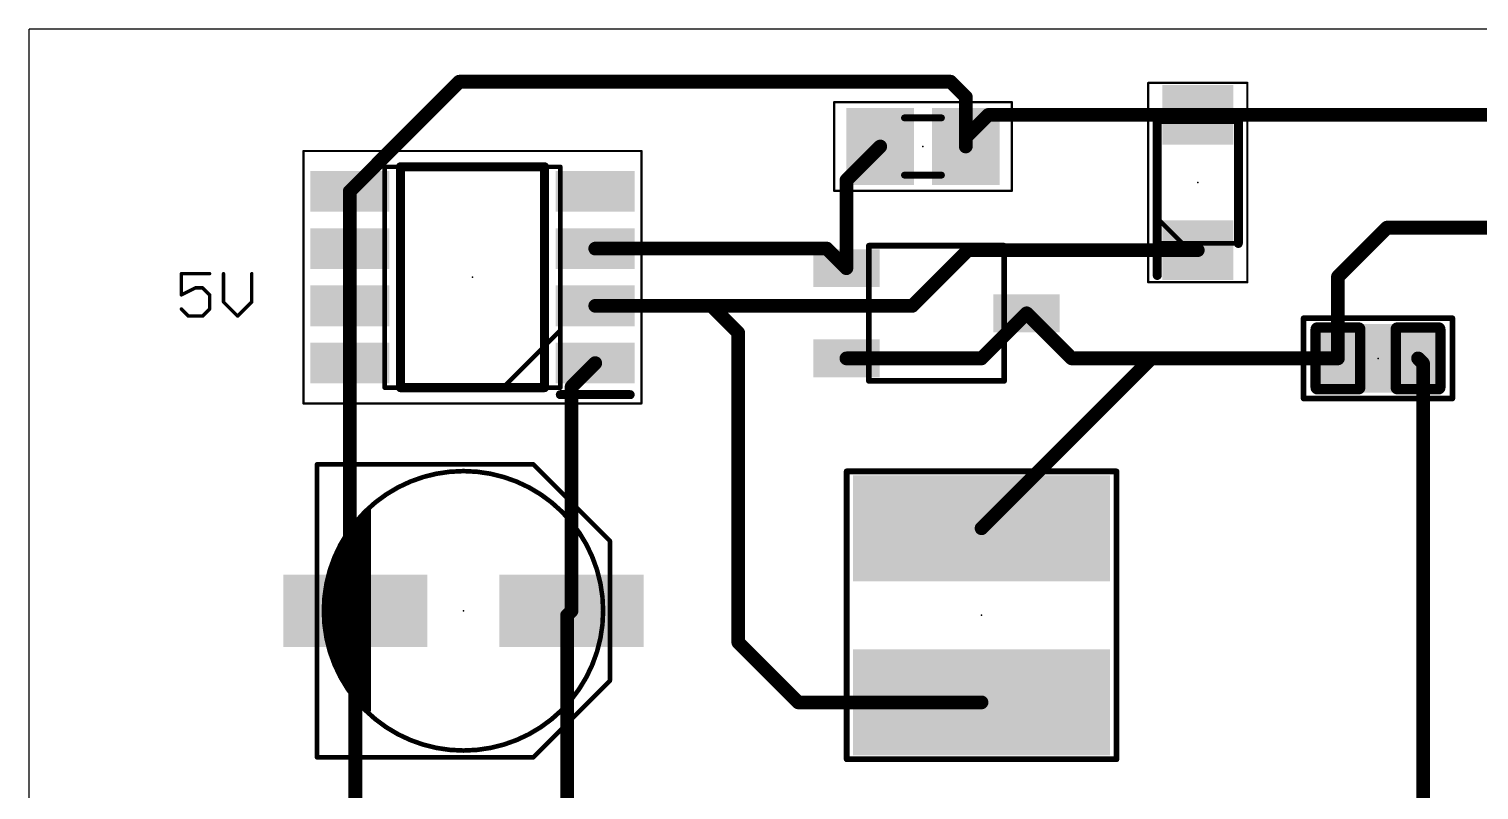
# Model space of a CAD drawing. Extents: x 0 to 100, y -7 to 67.
# Drawn here: x 0.06 to 32.24, y 49.83 to 66.71 of the extents above; entities that cross this region are included whole.
import ezdxf

# ---------------------------------------------------------------- set-up
doc = ezdxf.new("R2010")
doc.units = 0
for name, color, linetype in [('1', 12, 'CONTINUOUS'), ('20', 31, 'CONTINUOUS'), ('21', 253, 'CONTINUOUS'), ('23', 53, 'CONTINUOUS'), ('29', 253, 'CONTINUOUS'), ('39', 12, 'CONTINUOUS'), ('51', 253, 'CONTINUOUS')]:
    doc.layers.add(name, color=color, linetype=linetype)

# ---------------------------------------------------------------- blocks, each defined once
blk = doc.blocks.new('RECT')
blk.add_solid([(-0.5, -0.5), (0.5, -0.5), (-0.5, 0.5), (0.5, 0.5)])
blk = doc.blocks.new('RECT162560X223520R25')
at = {"const_width": 0.127}
blk.add_lwpolyline([(0.4445, -0.5715), (0.4445, 0.5715, 0.4142), (0.381, 0.635), (-0.381, 0.635, 0.4142), (-0.4445, 0.5715), (-0.4445, -0.5715, 0.4142), (-0.381, -0.635), (0.381, -0.635, 0.4142)], format="xyb", close=True, dxfattribs=at)
blk.add_solid([(-0.4064, -0.5969), (0.4064, -0.5969), (-0.4064, 0.5969), (0.4064, 0.5969)])
blk = doc.blocks.new('RECT195072X256032R25')
at = {"const_width": 0.1524}
blk.add_lwpolyline([(0.5334, -0.6477), (0.5334, 0.6477, 0.4142), (0.4572, 0.7239), (-0.4572, 0.7239, 0.4142), (-0.5334, 0.6477), (-0.5334, -0.6477, 0.4142), (-0.4572, -0.7239), (0.4572, -0.7239, 0.4142)], format="xyb", close=True, dxfattribs=at)
blk.add_solid([(-0.4826, -0.6731), (0.4826, -0.6731), (-0.4826, 0.6731), (0.4826, 0.6731)])

msp = doc.modelspace()

# ---------------------------------------------------------------- linework, layer by layer
at = {"layer": '1', "const_width": 0.3048}
for points in [[(7.175, 63.105), (9.6076, 65.5376)], [(9.6076, 65.5376), (20.5124, 65.5376)], [(20.85, 65.2), (20.5124, 65.5376)], [(20.85, 65.2), (20.85, 64.1)], [(21.35, 64.8), (20.85, 64.3)], [(26, 64.8), (21.35, 64.8)], [(38.8, 64.8), (26, 64.8)], [(20.85, 64.3), (20.85, 64.1)], [(18.2, 63.35), (18.95, 64.1)], [(18.2, 61.4), (18.2, 63.35)], [(7.175, 63.105), (7.175, 61.835)], [(29.111, 61.211), (30.2, 62.3)], [(30.2, 62.3), (35, 62.3)], [(7.175, 61.835), (7.175, 60.565)], [(12.625, 61.835), (17.765, 61.835)], [(17.765, 61.835), (18.2, 61.4)], [(19.665, 60.565), (20.9, 61.8)], [(20.9, 61.8), (26, 61.8)], [(29.111, 59.4), (29.111, 61.211)], [(7.175, 60.565), (7.175, 59.295)], [(12.625, 60.565), (15.2, 60.565)], [(15.2, 60.565), (19.665, 60.565)], [(15.8, 59.965), (15.2, 60.565)], [(21.2, 59.4), (22.2, 60.4)], [(22.2, 60.4), (23.2, 59.4)], [(15.8, 57.3), (15.8, 59.965)], [(18.2, 59.4), (21.2, 59.4)], [(21.2, 55.6311), (24.9689, 59.4)], [(23.2, 59.4), (24.9689, 59.4)], [(24.9689, 59.4), (29.111, 59.4)], [(31, 59.289), (30.889, 59.4)], [(7.175, 59.295), (7.175, 53.925)], [(12.1, 58.77), (12.625, 59.295)], [(31, 59.289), (31, 46.1)], [(12.1, 53.8), (12.1, 58.77)], [(15.8, 57.1), (15.8, 57.3)], [(15.8, 57.1), (15.8, 53.1)], [(7.175, 53.925), (7.3, 53.8)], [(7.3, 53.8), (7.3, 44.43)], [(12, 53.7), (12.1, 53.8)], [(12, 49.1), (12, 53.7)], [(15.8, 53.1), (17.1311, 51.7689)], [(17.1311, 51.7689), (21.2, 51.7689)]]:
    msp.add_lwpolyline(points, dxfattribs=at)
at = {"layer": '1', "const_width": 0.1524}
for points in [[(9.6076, 65.6138, 1), (9.6076, 65.4614)], [(9.6615, 65.4837, 1), (9.5537, 65.5915)], [(20.5663, 65.5915, 1), (20.4585, 65.4837)], [(20.5124, 65.4614, 1), (20.5124, 65.6138)], [(20.9262, 65.2, 1), (20.7738, 65.2)], [(20.7961, 65.1461, 1), (20.9039, 65.2539)], [(21.35, 64.8762, 1), (21.35, 64.7238)], [(21.4039, 64.7461, 1), (21.2961, 64.8539)], [(26, 64.8762, 1), (26, 64.7238)], [(26, 64.7238, 1), (26, 64.8762)], [(20.9262, 64.3, 1), (20.7738, 64.3)], [(20.7961, 64.3539, 1), (20.9039, 64.2461)], [(19.0039, 64.0461, 1), (18.8961, 64.1539)], [(20.7738, 64.1, 1), (20.9262, 64.1)], [(20.7738, 64.1, 1), (20.9262, 64.1)], [(18.2762, 63.35, 1), (18.1238, 63.35)], [(18.1461, 63.4039, 1), (18.2539, 63.2961)], [(7.2512, 63.105, 1), (7.0988, 63.105)], [(7.1211, 63.1589, 1), (7.2289, 63.0511)], [(30.2, 62.3762, 1), (30.2, 62.2238)], [(30.2539, 62.2461, 1), (30.1461, 62.3539)], [(7.2512, 61.835, 1), (7.0988, 61.835)], [(7.0988, 61.835, 1), (7.2512, 61.835)], [(12.625, 61.9112, 1), (12.625, 61.7588)], [(17.8189, 61.8889, 1), (17.7111, 61.7811)], [(17.765, 61.7588, 1), (17.765, 61.9112)], [(20.9, 61.8762, 1), (20.9, 61.7238)], [(20.9539, 61.7461, 1), (20.8461, 61.8539)], [(26, 61.7238, 1), (26, 61.8762)], [(18.1238, 61.4, 1), (18.2762, 61.4)], [(18.1461, 61.3461, 1), (18.2539, 61.4539)], [(29.1872, 61.211, 1), (29.0348, 61.211)], [(29.0571, 61.2649, 1), (29.1649, 61.1571)], [(7.2512, 60.565, 1), (7.0988, 60.565)], [(7.0988, 60.565, 1), (7.2512, 60.565)], [(12.625, 60.6412, 1), (12.625, 60.4888)], [(15.2, 60.6412, 1), (15.2, 60.4888)], [(15.2539, 60.6189, 1), (15.1461, 60.5111)], [(15.2, 60.4888, 1), (15.2, 60.6412)], [(19.6111, 60.6189, 1), (19.7189, 60.5111)], [(19.665, 60.4888, 1), (19.665, 60.6412)], [(22.2539, 60.4539, 1), (22.1461, 60.3461)], [(22.2539, 60.3461, 1), (22.1461, 60.4539)], [(15.8762, 59.965, 1), (15.7238, 59.965)], [(15.7461, 59.9111, 1), (15.8539, 60.0189)], [(18.2, 59.4762, 1), (18.2, 59.3238)], [(21.2, 59.3238, 1), (21.2, 59.4762)], [(23.2, 59.4762, 1), (23.2, 59.3238)], [(24.9689, 59.4762, 1), (24.9689, 59.3238)], [(25.0228, 59.3461, 1), (24.915, 59.4539)], [(24.9689, 59.3238, 1), (24.9689, 59.4762)], [(29.111, 59.3238, 1), (29.111, 59.4762)], [(30.9429, 59.4539, 1), (30.8351, 59.3461)], [(7.2512, 59.295, 1), (7.0988, 59.295)], [(7.0988, 59.295, 1), (7.2512, 59.295)], [(12.6789, 59.2411, 1), (12.5711, 59.3489)], [(21.1461, 59.4539, 1), (21.2539, 59.3461)], [(23.1461, 59.3461, 1), (23.2539, 59.4539)], [(29.0348, 59.4, 1), (29.1872, 59.4)], [(31.0762, 59.289, 1), (30.9238, 59.289)], [(30.9461, 59.2351, 1), (31.0539, 59.3429)], [(12.1762, 58.77, 1), (12.0238, 58.77)], [(12.0461, 58.8239, 1), (12.1539, 58.7161)], [(15.8762, 57.3, 1), (15.7238, 57.3)], [(15.7238, 57.3, 1), (15.8762, 57.3)], [(15.8762, 57.1, 1), (15.7238, 57.1)], [(15.7238, 57.1, 1), (15.8762, 57.1)], [(21.1461, 55.685, 1), (21.2539, 55.5772)], [(7.2289, 53.9789, 1), (7.1211, 53.8711)], [(7.0988, 53.925, 1), (7.2512, 53.925)], [(7.3762, 53.8, 1), (7.2238, 53.8)], [(7.2461, 53.7461, 1), (7.3539, 53.8539)], [(12.0762, 53.7, 1), (11.9238, 53.7)], [(11.9461, 53.7539, 1), (12.0539, 53.6461)], [(12.0238, 53.8, 1), (12.1762, 53.8)], [(12.1539, 53.7461, 1), (12.0461, 53.8539)], [(15.8539, 53.1539, 1), (15.7461, 53.0461)], [(15.7238, 53.1, 1), (15.8762, 53.1)], [(17.1311, 51.8451, 1), (17.1311, 51.6927)], [(17.0772, 51.715, 1), (17.185, 51.8228)], [(21.2, 51.6927, 1), (21.2, 51.8451)]]:
    msp.add_lwpolyline(points, format="xyb", dxfattribs=at)
at = {"layer": '20'}
for p, q in [((100.2561, 66.706), (0.0561, 66.706)), ((0.0561, 66.706), (0.0561, 0.006))]:
    msp.add_line(p, q, dxfattribs=at)
at = {"layer": '21'}
for points, const_width in [([(25.1, 61.24), (25.1, 64.65)], 0.2), ([(26.9, 61.95), (26.9, 64.65)], 0.2), ([(8.3, 58.75), (8.3, 63.65)], 0.2), ([(8.3, 63.65), (11.5, 63.65)], 0.2), ([(11.5, 63.65), (11.5, 58.75)], 0.2), ([(21.7, 61.9), (18.7, 61.9)], 0.127), ([(18.7, 61.9), (18.7, 58.9)], 0.127), ([(21.7, 58.9), (21.7, 61.9)], 0.127), ([(4.0652, 61.2787), (3.4381, 61.2787)], 0.0762), ([(3.4381, 61.2787), (3.4381, 60.8084)], 0.0762), ([(4.3736, 61.2787), (4.3736, 60.6516)], 0.0762), ([(5.0007, 60.6516), (5.0007, 61.2787)], 0.0762), ([(3.4381, 60.8084), (3.7516, 60.9652)], 0.0762), ([(3.7516, 60.9652), (3.9084, 60.9652)], 0.0762), ([(3.9084, 60.9652), (4.0652, 60.8084)], 0.0762), ([(4.0652, 60.8084), (4.0652, 60.4949)], 0.0762), ([(3.5949, 60.3381), (3.4381, 60.4949)], 0.0762), ([(4.0652, 60.4949), (3.9084, 60.3381)], 0.0762), ([(4.3736, 60.6516), (4.6872, 60.3381)], 0.0762), ([(4.6872, 60.3381), (5.0007, 60.6516)], 0.0762), ([(3.9084, 60.3381), (3.5949, 60.3381)], 0.0762), ([(28.349, 58.511), (28.349, 60.289)], 0.127), ([(28.349, 60.289), (31.651, 60.289)], 0.127), ([(31.651, 60.289), (31.651, 58.511)], 0.127), ([(18.7, 58.9), (21.7, 58.9)], 0.127), ([(11.5, 58.75), (8.3, 58.75)], 0.2), ([(13.4, 58.595), (11.85, 58.595)], 0.2), ([(31.651, 58.511), (28.349, 58.511)], 0.127), ([(6.45, 54.75), (6.45, 57.05)], 0.1016), ([(6.45, 57.05), (11.25, 57.05)], 0.1016), ([(11.25, 57.05), (12.95, 55.35)], 0.1016), ([(18.2061, 50.5061), (18.2061, 56.8939)], 0.127), ([(18.2061, 56.8939), (24.1939, 56.8939)], 0.127), ([(24.1939, 56.8939), (24.1939, 50.5061)], 0.127), ([(12.95, 55.35), (12.95, 54.75)], 0.1016), ([(6.45, 50.55), (6.45, 52.85)], 0.1016), ([(12.95, 52.85), (12.95, 52.25)], 0.1016), ([(12.95, 52.25), (11.25, 50.55)], 0.1016), ([(11.25, 50.55), (6.45, 50.55)], 0.1016), ([(24.1939, 50.5061), (18.2061, 50.5061)], 0.127)]:
    msp.add_lwpolyline(points, dxfattribs=dict(at, const_width=const_width))
for points, const_width in [([(25.15, 64.65, 1), (25.05, 64.65)], 0.1), ([(26.95, 64.65, 1), (26.85, 64.65)], 0.1), ([(8.35, 63.65, 1), (8.25, 63.65)], 0.1), ([(8.3, 63.7, 1), (8.3, 63.6)], 0.1), ([(11.55, 63.65, 1), (11.45, 63.65)], 0.1), ([(11.5, 63.6, 1), (11.5, 63.7)], 0.1), ([(18.7, 61.9318, 1), (18.7, 61.8683)], 0.0635), ([(18.7317, 61.9, 1), (18.6683, 61.9)], 0.0635), ([(21.7317, 61.9, 1), (21.6683, 61.9)], 0.0635), ([(21.7, 61.8683, 1), (21.7, 61.9318)], 0.0635), ([(26.85, 61.95, 1), (26.95, 61.95)], 0.1), ([(3.4381, 61.2978, 1), (3.4381, 61.2597)], 0.0381), ([(3.4572, 61.2787, 1), (3.4191, 61.2787)], 0.0381), ([(4.0652, 61.2597, 1), (4.0652, 61.2978)], 0.0381), ([(4.3927, 61.2787, 1), (4.3546, 61.2787)], 0.0381), ([(5.0197, 61.2787, 1), (4.9816, 61.2787)], 0.0381), ([(25.05, 61.24, 1), (25.15, 61.24)], 0.1), ([(3.4296, 60.8254, 1), (3.4466, 60.7914)], 0.0381), ([(3.7516, 60.9842, 1), (3.7516, 60.9461)], 0.0381), ([(3.7602, 60.9481, 1), (3.7431, 60.9822)], 0.0381), ([(3.9219, 60.9786, 1), (3.8949, 60.9517)], 0.0381), ([(3.9084, 60.9461, 1), (3.9084, 60.9842)], 0.0381), ([(4.0842, 60.8084, 1), (4.0461, 60.8084)], 0.0381), ([(4.0517, 60.7949, 1), (4.0786, 60.8219)], 0.0381), ([(3.4191, 60.8084, 1), (3.4572, 60.8084)], 0.0381), ([(3.4516, 60.5083, 1), (3.4246, 60.4814)], 0.0381), ([(4.0461, 60.4949, 1), (4.0842, 60.4949)], 0.0381), ([(4.0786, 60.4814, 1), (4.0517, 60.5083)], 0.0381), ([(4.3871, 60.6651, 1), (4.3601, 60.6382)], 0.0381), ([(4.3546, 60.6516, 1), (4.3927, 60.6516)], 0.0381), ([(4.9816, 60.6516, 1), (5.0197, 60.6516)], 0.0381), ([(5.0142, 60.6382, 1), (4.9872, 60.6651)], 0.0381), ([(3.5949, 60.3572, 1), (3.5949, 60.3191)], 0.0381), ([(3.5814, 60.3246, 1), (3.6083, 60.3516)], 0.0381), ([(3.8949, 60.3516, 1), (3.9219, 60.3246)], 0.0381), ([(3.9084, 60.3191, 1), (3.9084, 60.3572)], 0.0381), ([(4.6737, 60.3516, 1), (4.7006, 60.3246)], 0.0381), ([(4.6737, 60.3246, 1), (4.7006, 60.3516)], 0.0381), ([(28.349, 60.3208, 1), (28.349, 60.2572)], 0.0635), ([(28.3807, 60.289, 1), (28.3173, 60.289)], 0.0635), ([(31.6827, 60.289, 1), (31.6193, 60.289)], 0.0635), ([(31.651, 60.2572, 1), (31.651, 60.3208)], 0.0635), ([(18.7, 58.9318, 1), (18.7, 58.8683)], 0.0635), ([(18.6683, 58.9, 1), (18.7317, 58.9)], 0.0635), ([(21.6683, 58.9, 1), (21.7317, 58.9)], 0.0635), ([(21.7, 58.8683, 1), (21.7, 58.9318)], 0.0635), ([(8.3, 58.8, 1), (8.3, 58.7)], 0.1), ([(8.25, 58.75, 1), (8.35, 58.75)], 0.1), ([(11.45, 58.75, 1), (11.55, 58.75)], 0.1), ([(11.5, 58.7, 1), (11.5, 58.8)], 0.1), ([(11.85, 58.645, 1), (11.85, 58.545)], 0.1), ([(13.4, 58.545, 1), (13.4, 58.645)], 0.1), ([(28.349, 58.5428, 1), (28.349, 58.4793)], 0.0635), ([(28.3173, 58.511, 1), (28.3807, 58.511)], 0.0635), ([(31.6193, 58.511, 1), (31.6827, 58.511)], 0.0635), ([(31.651, 58.4793, 1), (31.651, 58.5428)], 0.0635), ([(6.4754, 57.05, 1), (6.4246, 57.05)], 0.0508), ([(6.45, 57.0754, 1), (6.45, 57.0246)], 0.0508), ([(11.268, 57.068, 1), (11.232, 57.032)], 0.0508), ([(11.25, 57.0246, 1), (11.25, 57.0754)], 0.0508), ([(12.65, 54.75, 0.7285), (6.75, 54.75)], 0.1016), ([(18.2061, 56.9257, 1), (18.2061, 56.8621)], 0.0635), ([(18.2378, 56.8939, 1), (18.1744, 56.8939)], 0.0635), ([(24.2257, 56.8939, 1), (24.1622, 56.8939)], 0.0635), ([(24.1939, 56.8621, 1), (24.1939, 56.9257)], 0.0635), ([(12.9754, 55.35, 1), (12.9246, 55.35)], 0.0508), ([(12.932, 55.332, 1), (12.968, 55.368)], 0.0508), ([(6.4246, 54.75, 1), (6.4754, 54.75)], 0.0508), ([(6.7258, 54.7578, 1), (6.7742, 54.7422)], 0.0508), ([(12.6258, 54.7422, 1), (12.6742, 54.7578)], 0.0508), ([(12.9246, 54.75, 1), (12.9754, 54.75)], 0.0508), ([(6.4754, 52.85, 1), (6.4246, 52.85)], 0.0508), ([(6.75, 52.85, 0.7285), (12.65, 52.85)], 0.1016), ([(6.7742, 52.8578, 1), (6.7258, 52.8422)], 0.0508), ([(12.6742, 52.8422, 1), (12.6258, 52.8578)], 0.0508), ([(12.9754, 52.85, 1), (12.9246, 52.85)], 0.0508), ([(12.9246, 52.25, 1), (12.9754, 52.25)], 0.0508), ([(12.968, 52.232, 1), (12.932, 52.268)], 0.0508), ([(6.45, 50.5754, 1), (6.45, 50.5246)], 0.0508), ([(6.4246, 50.55, 1), (6.4754, 50.55)], 0.0508), ([(11.232, 50.568, 1), (11.268, 50.532)], 0.0508), ([(11.25, 50.5246, 1), (11.25, 50.5754)], 0.0508), ([(18.2061, 50.5379, 1), (18.2061, 50.4744)], 0.0635), ([(18.1744, 50.5061, 1), (18.2378, 50.5061)], 0.0635), ([(24.1622, 50.5061, 1), (24.2257, 50.5061)], 0.0635), ([(24.1939, 50.4744, 1), (24.1939, 50.5379)], 0.0635)]:
    msp.add_lwpolyline(points, format="xyb", dxfattribs=dict(at, const_width=const_width))
at = {"layer": '23'}
for p in [(19.9, 64.1), (26, 63.3), (18.7, 61.9), (9.9, 61.2), (30, 59.4), (9.7, 53.8), (21.2, 53.7)]:
    msp.add_point(p, dxfattribs=at)
at = {"layer": '39', "const_width": 0.0508}
for points in [[(17.927, 63.117), (17.927, 65.083)], [(17.927, 65.083), (21.873, 65.083)], [(21.873, 65.083), (21.873, 63.117)], [(21.873, 63.117), (17.927, 63.117)]]:
    msp.add_lwpolyline(points, dxfattribs=at)
at = {"layer": '39', "const_width": 0.0254}
for points in [[(17.9397, 65.083, 1), (17.9143, 65.083)], [(17.927, 65.0957, 1), (17.927, 65.0703)], [(21.8857, 65.083, 1), (21.8603, 65.083)], [(21.873, 65.0703, 1), (21.873, 65.0957)], [(17.927, 63.1297, 1), (17.927, 63.1043)], [(17.9143, 63.117, 1), (17.9397, 63.117)], [(21.8603, 63.117, 1), (21.8857, 63.117)], [(21.873, 63.1043, 1), (21.873, 63.1297)]]:
    msp.add_lwpolyline(points, format="xyb", dxfattribs=at)
at = {"layer": '51'}
for points, const_width in [([(24.9, 61.09), (24.9, 65.51)], 0.05), ([(24.9, 65.51), (27.1, 65.51)], 0.05), ([(27.1, 65.51), (27.1, 61.09)], 0.05), ([(20.31, 64.735), (19.49, 64.735)], 0.1524), ([(25.1, 61.95), (25.1, 64.65)], 0.1), ([(25.1, 64.65), (26.9, 64.65)], 0.1), ([(26.9, 64.65), (26.9, 61.95)], 0.1), ([(6.15, 58.4), (6.15, 64)], 0.05), ([(6.15, 64), (13.65, 64)], 0.05), ([(13.65, 64), (13.65, 58.4)], 0.05), ([(7.95, 58.75), (7.95, 63.65)], 0.1), ([(7.95, 63.65), (11.85, 63.65)], 0.1), ([(11.85, 63.65), (11.85, 58.75)], 0.1), ([(20.31, 63.465), (19.49, 63.465)], 0.1524), ([(25.66, 61.95), (25.1, 62.51)], 0.1), ([(26.9, 61.95), (25.1, 61.95)], 0.1), ([(27.1, 61.09), (24.9, 61.09)], 0.05), ([(11.85, 60.02), (10.58, 58.75)], 0.1), ([(11.85, 58.75), (7.95, 58.75)], 0.1), ([(13.65, 58.4), (6.15, 58.4)], 0.05), ([(6.45, 57.05), (11.25, 57.05)], 0.1016), ([(6.45, 50.55), (6.45, 57.05)], 0.1016), ([(11.25, 57.05), (12.95, 55.35)], 0.1016), ([(7.6, 56.05), (7.6, 51.6)], 0.1016), ([(7.55, 55.95), (7.1, 55.4)], 0.1016), ([(7.3265, 55.6768), (7.55, 55.6768)], 0.1016), ([(7.4096, 55.7784), (7.55, 55.7784)], 0.1016), ([(7.4927, 55.88), (7.55, 55.88)], 0.1016), ([(7.55, 55.9), (7.55, 55.95)], 0.1016), ([(7.55, 51.65), (7.55, 55.9)], 0.1016), ([(7.1, 55.4), (6.8, 54.7)], 0.1016), ([(7.088, 55.372), (7.55, 55.372)], 0.1016), ([(7.1602, 55.4736), (7.55, 55.4736)], 0.1016), ([(7.2433, 55.5752), (7.55, 55.5752)], 0.1016), ([(12.95, 55.35), (12.95, 52.25)], 0.1016), ([(6.9574, 55.0672), (7.55, 55.0672)], 0.1016), ([(7.0009, 55.1688), (7.55, 55.1688)], 0.1016), ([(7.0445, 55.2704), (7.55, 55.2704)], 0.1016), ([(6.8, 54.7), (6.65, 53.8)], 0.1016), ([(6.8267, 54.7624), (7.55, 54.7624)], 0.1016), ([(6.8703, 54.864), (7.55, 54.864)], 0.1016), ([(6.9138, 54.9656), (7.55, 54.9656)], 0.1016), ([(6.7427, 54.356), (7.55, 54.356)], 0.1016), ([(6.7596, 54.4576), (7.55, 54.4576)], 0.1016), ([(6.7765, 54.5592), (7.55, 54.5592)], 0.1016), ([(6.7935, 54.6608), (7.55, 54.6608)], 0.1016), ([(6.6919, 54.0512), (7.55, 54.0512)], 0.1016), ([(6.7088, 54.1528), (7.55, 54.1528)], 0.1016), ([(6.7257, 54.2544), (7.55, 54.2544)], 0.1016), ([(6.65, 53.8), (6.8, 52.85)], 0.1016), ([(6.658, 53.848), (7.55, 53.848)], 0.1016), ([(6.6585, 53.7464), (7.55, 53.7464)], 0.1016), ([(6.6749, 53.9496), (7.55, 53.9496)], 0.1016), ([(6.6745, 53.6448), (7.55, 53.6448)], 0.1016), ([(6.6905, 53.5432), (7.55, 53.5432)], 0.1016), ([(6.7066, 53.4416), (7.55, 53.4416)], 0.1016), ([(6.7226, 53.34), (7.55, 53.34)], 0.1016), ([(6.7387, 53.2384), (7.55, 53.2384)], 0.1016), ([(6.7547, 53.1368), (7.55, 53.1368)], 0.1016), ([(6.7708, 53.0352), (7.55, 53.0352)], 0.1016), ([(6.7868, 52.9336), (7.55, 52.9336)], 0.1016), ([(6.8, 52.85), (7.15, 52.15)], 0.1016), ([(6.809, 52.832), (7.55, 52.832)], 0.1016), ([(6.8598, 52.7304), (7.55, 52.7304)], 0.1016), ([(6.9106, 52.6288), (7.55, 52.6288)], 0.1016), ([(6.9614, 52.5272), (7.55, 52.5272)], 0.1016), ([(7.0122, 52.4256), (7.55, 52.4256)], 0.1016), ([(7.063, 52.324), (7.55, 52.324)], 0.1016), ([(7.1138, 52.2224), (7.55, 52.2224)], 0.1016), ([(7.15, 52.15), (7.55, 51.65)], 0.1016), ([(7.1734, 52.1208), (7.55, 52.1208)], 0.1016), ([(12.95, 52.25), (11.25, 50.55)], 0.1016), ([(7.2546, 52.0192), (7.55, 52.0192)], 0.1016), ([(7.3359, 51.9176), (7.55, 51.9176)], 0.1016), ([(7.4172, 51.816), (7.55, 51.816)], 0.1016), ([(7.4985, 51.7144), (7.55, 51.7144)], 0.1016), ([(11.25, 50.55), (6.45, 50.55)], 0.1016)]:
    msp.add_lwpolyline(points, dxfattribs=dict(at, const_width=const_width))
for points, const_width in [([(24.9125, 65.51, 1), (24.8875, 65.51)], 0.025), ([(24.9, 65.5225, 1), (24.9, 65.4975)], 0.025), ([(27.1125, 65.51, 1), (27.0875, 65.51)], 0.025), ([(27.1, 65.4975, 1), (27.1, 65.5225)], 0.025), ([(19.49, 64.7731, 1), (19.49, 64.6969)], 0.0762), ([(20.31, 64.6969, 1), (20.31, 64.7731)], 0.0762), ([(25.125, 64.65, 1), (25.075, 64.65)], 0.05), ([(25.1, 64.675, 1), (25.1, 64.625)], 0.05), ([(26.925, 64.65, 1), (26.875, 64.65)], 0.05), ([(26.9, 64.625, 1), (26.9, 64.675)], 0.05), ([(6.1625, 64, 1), (6.1375, 64)], 0.025), ([(6.15, 64.0125, 1), (6.15, 63.9875)], 0.025), ([(13.6625, 64, 1), (13.6375, 64)], 0.025), ([(13.65, 63.9875, 1), (13.65, 64.0125)], 0.025), ([(7.975, 63.65, 1), (7.925, 63.65)], 0.05), ([(7.95, 63.675, 1), (7.95, 63.625)], 0.05), ([(11.875, 63.65, 1), (11.825, 63.65)], 0.05), ([(11.85, 63.625, 1), (11.85, 63.675)], 0.05), ([(19.49, 63.5031, 1), (19.49, 63.4269)], 0.0762), ([(20.31, 63.4269, 1), (20.31, 63.5031)], 0.0762), ([(25.1177, 62.5277, 1), (25.0823, 62.4923)], 0.05), ([(25.1, 61.975, 1), (25.1, 61.925)], 0.05), ([(25.075, 61.95, 1), (25.125, 61.95)], 0.05), ([(25.6423, 61.9323, 1), (25.6777, 61.9677)], 0.05), ([(26.875, 61.95, 1), (26.925, 61.95)], 0.05), ([(26.9, 61.925, 1), (26.9, 61.975)], 0.05), ([(24.9, 61.1025, 1), (24.9, 61.0775)], 0.025), ([(24.8875, 61.09, 1), (24.9125, 61.09)], 0.025), ([(27.0875, 61.09, 1), (27.1125, 61.09)], 0.025), ([(27.1, 61.0775, 1), (27.1, 61.1025)], 0.025), ([(11.8677, 60.0023, 1), (11.8323, 60.0377)], 0.05), ([(7.95, 58.775, 1), (7.95, 58.725)], 0.05), ([(7.925, 58.75, 1), (7.975, 58.75)], 0.05), ([(10.5623, 58.7677, 1), (10.5977, 58.7323)], 0.05), ([(11.825, 58.75, 1), (11.875, 58.75)], 0.05), ([(11.85, 58.725, 1), (11.85, 58.775)], 0.05), ([(6.15, 58.4125, 1), (6.15, 58.3875)], 0.025), ([(6.1375, 58.4, 1), (6.1625, 58.4)], 0.025), ([(13.6375, 58.4, 1), (13.6625, 58.4)], 0.025), ([(13.65, 58.3875, 1), (13.65, 58.4125)], 0.025), ([(6.45, 57.0754, 1), (6.45, 57.0246)], 0.0508), ([(6.4754, 57.05, 1), (6.4246, 57.05)], 0.0508), ([(11.268, 57.068, 1), (11.232, 57.032)], 0.0508), ([(11.25, 57.0246, 1), (11.25, 57.0754)], 0.0508), ([(9.7, 50.7, 1), (9.7, 56.9, 1), (9.7, 50.7)], 0.1016), ([(7.6254, 56.05, 1), (7.5746, 56.05)], 0.0508), ([(7.3265, 55.7022, 1), (7.3265, 55.6514)], 0.0508), ([(7.4096, 55.8038, 1), (7.4096, 55.753)], 0.0508), ([(7.4927, 55.9054, 1), (7.4927, 55.8546)], 0.0508), ([(7.5754, 55.95, 1), (7.5246, 55.95)], 0.0508), ([(7.5754, 55.9, 1), (7.5246, 55.9)], 0.0508), ([(7.5246, 55.9, 1), (7.5754, 55.9)], 0.0508), ([(7.5697, 55.9339, 1), (7.5303, 55.9661)], 0.0508), ([(7.55, 55.8546, 1), (7.55, 55.9054)], 0.0508), ([(7.55, 55.753, 1), (7.55, 55.8038)], 0.0508), ([(7.55, 55.6514, 1), (7.55, 55.7022)], 0.0508), ([(7.088, 55.3974, 1), (7.088, 55.3466)], 0.0508), ([(7.0803, 55.4161, 1), (7.1197, 55.3839)], 0.0508), ([(7.1233, 55.39, 1), (7.0767, 55.41)], 0.0508), ([(7.1602, 55.499, 1), (7.1602, 55.4482)], 0.0508), ([(7.2433, 55.6006, 1), (7.2433, 55.5498)], 0.0508), ([(7.55, 55.5498, 1), (7.55, 55.6006)], 0.0508), ([(7.55, 55.4482, 1), (7.55, 55.499)], 0.0508), ([(7.55, 55.3466, 1), (7.55, 55.3974)], 0.0508), ([(12.9754, 55.35, 1), (12.9246, 55.35)], 0.0508), ([(12.932, 55.332, 1), (12.968, 55.368)], 0.0508), ([(6.9574, 55.0926, 1), (6.9574, 55.0418)], 0.0508), ([(7.0009, 55.1942, 1), (7.0009, 55.1434)], 0.0508), ([(7.0445, 55.2958, 1), (7.0445, 55.245)], 0.0508), ([(7.55, 55.245, 1), (7.55, 55.2958)], 0.0508), ([(7.55, 55.1434, 1), (7.55, 55.1942)], 0.0508), ([(7.55, 55.0418, 1), (7.55, 55.0926)], 0.0508), ([(6.7767, 54.71, 1), (6.8233, 54.69)], 0.0508), ([(6.8251, 54.6958, 1), (6.7749, 54.7042)], 0.0508), ([(6.8267, 54.7878, 1), (6.8267, 54.737)], 0.0508), ([(6.8703, 54.8894, 1), (6.8703, 54.8386)], 0.0508), ([(6.9138, 54.991, 1), (6.9138, 54.9402)], 0.0508), ([(7.55, 54.9402, 1), (7.55, 54.991)], 0.0508), ([(7.55, 54.8386, 1), (7.55, 54.8894)], 0.0508), ([(7.55, 54.737, 1), (7.55, 54.7878)], 0.0508), ([(6.7427, 54.3814, 1), (6.7427, 54.3306)], 0.0508), ([(6.7596, 54.483, 1), (6.7596, 54.4322)], 0.0508), ([(6.7765, 54.5846, 1), (6.7765, 54.5338)], 0.0508), ([(6.7935, 54.6862, 1), (6.7935, 54.6354)], 0.0508), ([(7.55, 54.6354, 1), (7.55, 54.6862)], 0.0508), ([(7.55, 54.5338, 1), (7.55, 54.5846)], 0.0508), ([(7.55, 54.4322, 1), (7.55, 54.483)], 0.0508), ([(7.55, 54.3306, 1), (7.55, 54.3814)], 0.0508), ([(6.6919, 54.0766, 1), (6.6919, 54.0258)], 0.0508), ([(6.7088, 54.1782, 1), (6.7088, 54.1274)], 0.0508), ([(6.7257, 54.2798, 1), (6.7257, 54.229)], 0.0508), ([(7.55, 54.229, 1), (7.55, 54.2798)], 0.0508), ([(7.55, 54.1274, 1), (7.55, 54.1782)], 0.0508), ([(7.55, 54.0258, 1), (7.55, 54.0766)], 0.0508), ([(6.6751, 53.804, 1), (6.6249, 53.796)], 0.0508), ([(6.6249, 53.8042, 1), (6.6751, 53.7958)], 0.0508), ([(6.658, 53.8734, 1), (6.658, 53.8226)], 0.0508), ([(6.6585, 53.7718, 1), (6.6585, 53.721)], 0.0508), ([(6.6749, 53.975, 1), (6.6749, 53.9242)], 0.0508), ([(7.55, 53.9242, 1), (7.55, 53.975)], 0.0508), ([(7.55, 53.8226, 1), (7.55, 53.8734)], 0.0508), ([(7.55, 53.721, 1), (7.55, 53.7718)], 0.0508), ([(6.6745, 53.6702, 1), (6.6745, 53.6194)], 0.0508), ([(6.6905, 53.5686, 1), (6.6905, 53.5178)], 0.0508), ([(6.7066, 53.467, 1), (6.7066, 53.4162)], 0.0508), ([(7.55, 53.6194, 1), (7.55, 53.6702)], 0.0508), ([(7.55, 53.5178, 1), (7.55, 53.5686)], 0.0508), ([(7.55, 53.4162, 1), (7.55, 53.467)], 0.0508), ([(6.7226, 53.3654, 1), (6.7226, 53.3146)], 0.0508), ([(6.7387, 53.2638, 1), (6.7387, 53.213)], 0.0508), ([(6.7547, 53.1622, 1), (6.7547, 53.1114)], 0.0508), ([(7.55, 53.3146, 1), (7.55, 53.3654)], 0.0508), ([(7.55, 53.213, 1), (7.55, 53.2638)], 0.0508), ([(7.55, 53.1114, 1), (7.55, 53.1622)], 0.0508), ([(6.7708, 53.0606, 1), (6.7708, 53.0098)], 0.0508), ([(6.7868, 52.959, 1), (6.7868, 52.9082)], 0.0508), ([(6.8227, 52.8614, 1), (6.7773, 52.8386)], 0.0508), ([(6.7749, 52.846, 1), (6.8251, 52.854)], 0.0508), ([(6.809, 52.8574, 1), (6.809, 52.8066)], 0.0508), ([(7.55, 53.0098, 1), (7.55, 53.0606)], 0.0508), ([(7.55, 52.9082, 1), (7.55, 52.959)], 0.0508), ([(7.55, 52.8066, 1), (7.55, 52.8574)], 0.0508), ([(6.8598, 52.7558, 1), (6.8598, 52.705)], 0.0508), ([(6.9106, 52.6542, 1), (6.9106, 52.6034)], 0.0508), ([(6.9614, 52.5526, 1), (6.9614, 52.5018)], 0.0508), ([(7.0122, 52.451, 1), (7.0122, 52.4002)], 0.0508), ([(7.55, 52.705, 1), (7.55, 52.7558)], 0.0508), ([(7.55, 52.6034, 1), (7.55, 52.6542)], 0.0508), ([(7.55, 52.5018, 1), (7.55, 52.5526)], 0.0508), ([(7.55, 52.4002, 1), (7.55, 52.451)], 0.0508), ([(7.063, 52.3494, 1), (7.063, 52.2986)], 0.0508), ([(7.1138, 52.2478, 1), (7.1138, 52.197)], 0.0508), ([(7.1698, 52.1659, 1), (7.1302, 52.1341)], 0.0508), ([(7.1273, 52.1386, 1), (7.1727, 52.1614)], 0.0508), ([(7.1734, 52.1462, 1), (7.1734, 52.0954)], 0.0508), ([(7.55, 52.2986, 1), (7.55, 52.3494)], 0.0508), ([(7.55, 52.197, 1), (7.55, 52.2478)], 0.0508), ([(7.55, 52.0954, 1), (7.55, 52.1462)], 0.0508), ([(12.9246, 52.25, 1), (12.9754, 52.25)], 0.0508), ([(12.968, 52.232, 1), (12.932, 52.268)], 0.0508), ([(7.2546, 52.0446, 1), (7.2546, 51.9938)], 0.0508), ([(7.3359, 51.943, 1), (7.3359, 51.8922)], 0.0508), ([(7.4172, 51.8414, 1), (7.4172, 51.7906)], 0.0508), ([(7.55, 51.9938, 1), (7.55, 52.0446)], 0.0508), ([(7.55, 51.8922, 1), (7.55, 51.943)], 0.0508), ([(7.55, 51.7906, 1), (7.55, 51.8414)], 0.0508), ([(7.4985, 51.7398, 1), (7.4985, 51.689)], 0.0508), ([(7.5246, 51.65, 1), (7.5754, 51.65)], 0.0508), ([(7.5302, 51.6341, 1), (7.5698, 51.6659)], 0.0508), ([(7.55, 51.689, 1), (7.55, 51.7398)], 0.0508), ([(7.5746, 51.6, 1), (7.6254, 51.6)], 0.0508), ([(6.45, 50.5754, 1), (6.45, 50.5246)], 0.0508), ([(6.4246, 50.55, 1), (6.4754, 50.55)], 0.0508), ([(11.232, 50.568, 1), (11.268, 50.532)], 0.0508), ([(11.25, 50.5246, 1), (11.25, 50.5754)], 0.0508)]:
    msp.add_lwpolyline(points, format="xyb", dxfattribs=dict(at, const_width=const_width))

# ---------------------------------------------------------------- block references
at = {"layer": '1'}
for p, xscale, yscale, rotation in [((26, 64.8), 1.37, 1.12, 180), ((18.95, 64.1), 1.3, 1.5, 180), ((20.85, 64.1), 1.3, 1.5, 180), ((7.175, 63.105), 1.55, 0.7, 180), ((12.625, 63.105), 1.55, 0.7, 180), ((7.175, 61.835), 1.55, 0.7, 180), ((12.625, 61.835), 1.55, 0.7, 180), ((26, 61.8), 1.37, 1.12, 180), ((18.2, 61.4), 1.27, 0.635, 180), ((7.175, 60.565), 1.55, 0.7, 180), ((12.625, 60.565), 1.55, 0.7, 180), ((22.2, 60.4), 1.27, 0.635, 180), ((7.175, 59.295), 1.55, 0.7, 180), ((12.625, 59.295), 1.55, 0.7, 180), ((18.2, 59.4), 1.27, 0.635, 180), ((21.2, 55.6311), 2.15, 5.5, 270), ((21.2, 51.7689), 2.15, 5.5, 270)]:
    msp.add_blockref('RECT', p, dxfattribs=dict(at, xscale=xscale, yscale=yscale, rotation=rotation))
at = {"layer": '1', "rotation": 180}
for p in [(29.111, 59.4), (30.889, 59.4)]:
    msp.add_blockref('RECT162560X223520R25', p, dxfattribs=at)
at = {"layer": '1', "xscale": 3, "yscale": 1.4}
for p in [(7.3, 53.8), (12.1, 53.8)]:
    msp.add_blockref('RECT', p, dxfattribs=at)
at = {"layer": '29'}
for p, xscale, yscale, rotation in [((26, 64.8), 1.5732, 1.3232, 180), ((18.95, 64.1), 1.5032, 1.7032, 180), ((20.85, 64.1), 1.5032, 1.7032, 180), ((7.175, 63.105), 1.7532, 0.9032, 180), ((12.625, 63.105), 1.7532, 0.9032, 180), ((26, 61.8), 1.5732, 1.3232, 180), ((7.175, 61.835), 1.7532, 0.9032, 180), ((12.625, 61.835), 1.7532, 0.9032, 180), ((18.2, 61.4), 1.4732, 0.8382, 180), ((7.175, 60.565), 1.7532, 0.9032, 180), ((12.625, 60.565), 1.7532, 0.9032, 180), ((22.2, 60.4), 1.4732, 0.8382, 180), ((7.175, 59.295), 1.7532, 0.9032, 180), ((12.625, 59.295), 1.7532, 0.9032, 180), ((18.2, 59.4), 1.4732, 0.8382, 180), ((21.2, 55.6311), 2.3532, 5.7032, 270), ((21.2, 51.7689), 2.3532, 5.7032, 270)]:
    msp.add_blockref('RECT', p, dxfattribs=dict(at, xscale=xscale, yscale=yscale, rotation=rotation))
at = {"layer": '29', "rotation": 180}
for p in [(29.111, 59.4), (30.889, 59.4)]:
    msp.add_blockref('RECT195072X256032R25', p, dxfattribs=at)
at = {"layer": '29', "xscale": 3.2032, "yscale": 1.6032}
for p in [(7.3, 53.8), (12.1, 53.8)]:
    msp.add_blockref('RECT', p, dxfattribs=at)
at = {"layer": '39', "xscale": 2.921, "yscale": 1.524, "rotation": 180}
msp.add_blockref('RECT', (30, 59.4), dxfattribs=at)
at = {"layer": '51', "xscale": 0.65, "yscale": 1.4, "rotation": 180}
for p in [(19.1686, 64.0985), (20.6418, 64.0985)]:
    msp.add_blockref('RECT', p, dxfattribs=at)
at = {"layer": '51', "xscale": 0.6, "yscale": 0.7}
for p in [(6.35, 53.8), (13.05, 53.8)]:
    msp.add_blockref('RECT', p, dxfattribs=at)

doc.saveas('drawing.dxf')
